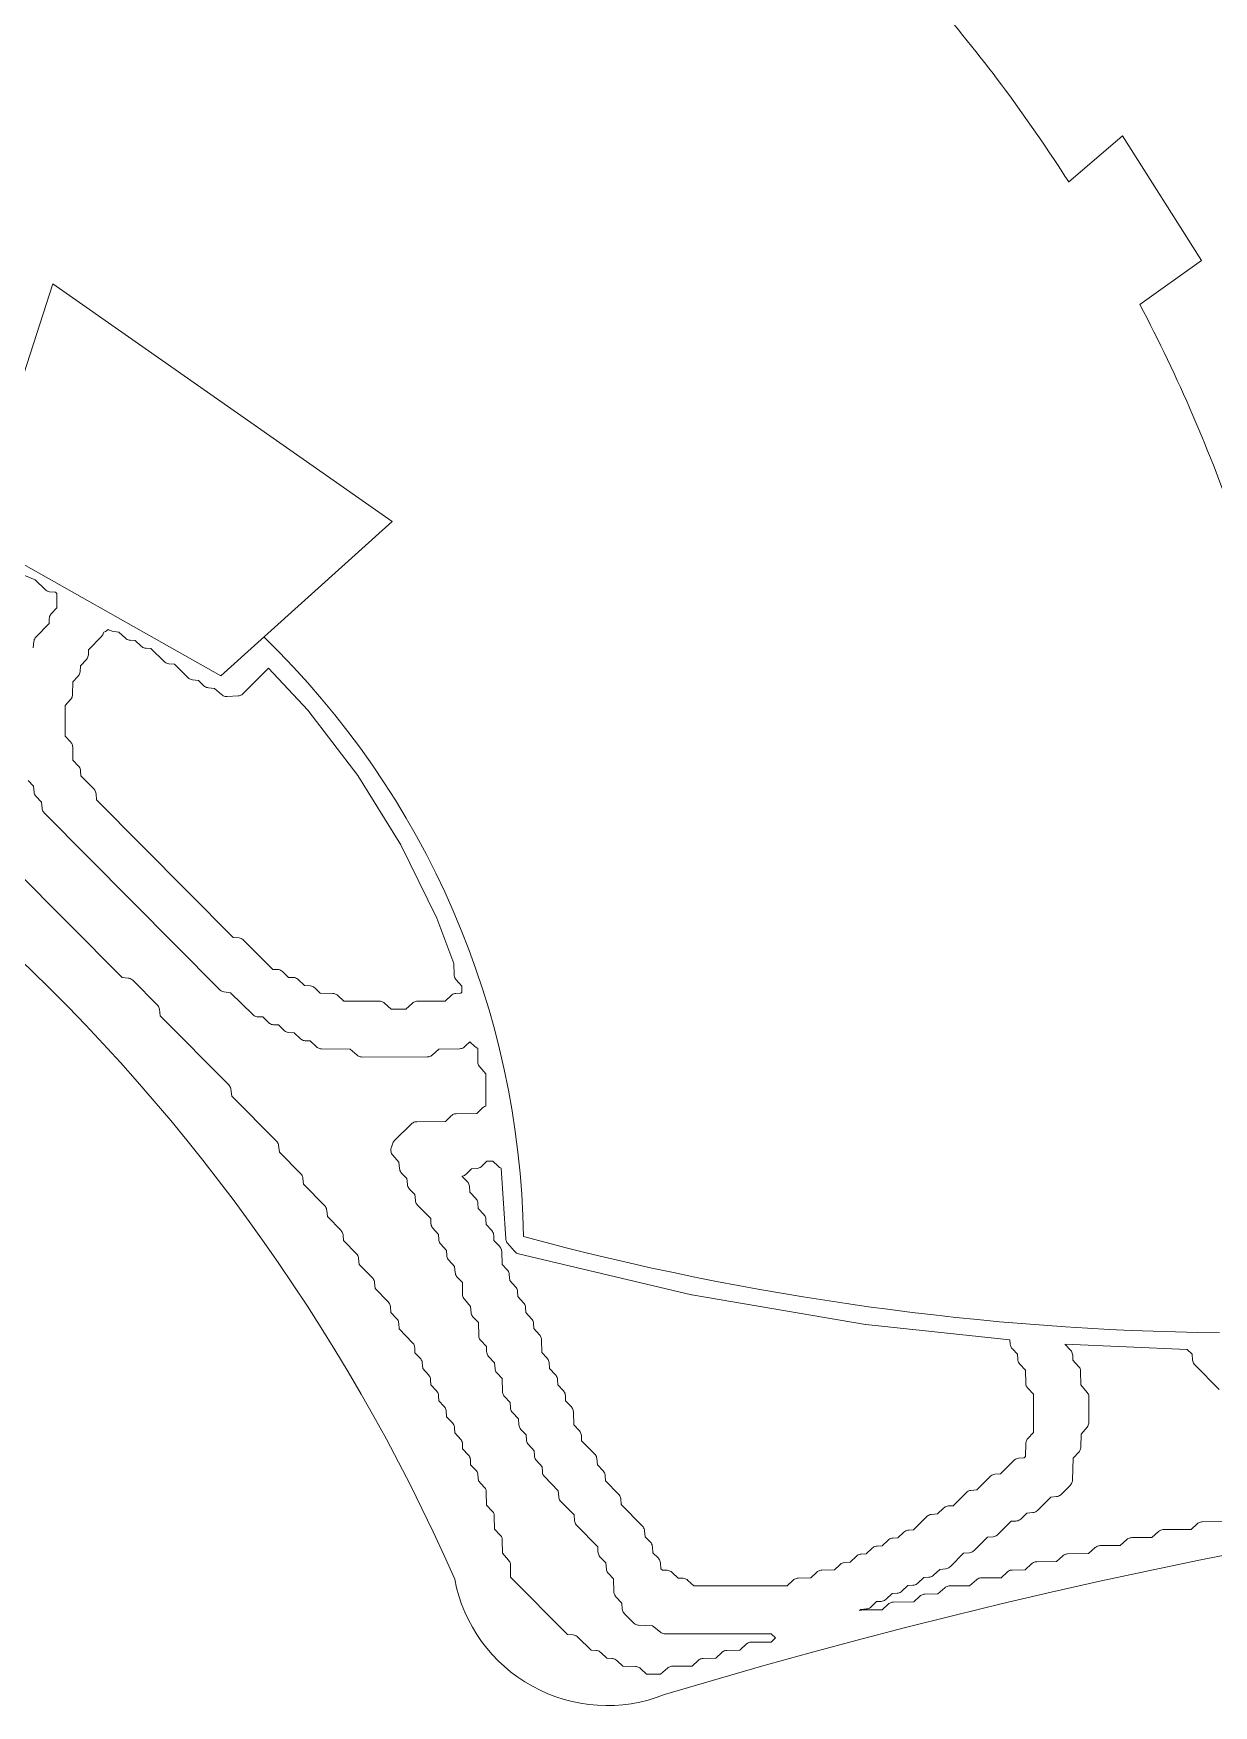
# Model space of a CAD drawing. Header units: inches. Extents: x 36 to 80.3, y 17.3 to 55.9.
# Drawn here: x 49.5 to 53.45, y 31.82 to 37.42 of the extents above; entities that cross this region are included whole.
import ezdxf

# ---------------------------------------------------------------- set-up
doc = ezdxf.new("R2010")
doc.units = ezdxf.units.IN
doc.layers.add('01_ORIGINAL_CAD', color=7, linetype='CONTINUOUS', lineweight=20)
doc.layers.add('02_APPROVED_PDF_OUTLINES', color=7, linetype='CONTINUOUS', lineweight=15)

msp = doc.modelspace()

# ---------------------------------------------------------------- linework, layer by layer
at = {"layer": '01_ORIGINAL_CAD'}
for points in [[(59.9983, 35.3223), (60.235, 35.0586), (61.8312, 36.8162), (61.9333, 37.4176, -0.214593), (63.5216, 35.6018, 0.212382), (64.1876, 33.5175, -0.642649), (62.1657, 32.1496, 0.132984), (51.6147, 31.858, -0.471407), (50.9129, 32.2446)], [(50.2735, 35.4003, -0.198705), (51.1432, 33.3921, 0.063223), (53.4732, 33.0698)]]:
    msp.add_lwpolyline(points, format="xyb", dxfattribs=at)
for points in [[(52.9682, 36.924), (53.149, 37.0789), (53.4135, 36.6613), (53.2073, 36.5136)], [(49.5667, 36.5827), (50.7029, 35.7869), (50.1291, 35.2702), (49.2949, 35.7417), (49.5667, 36.5827)]]:
    msp.add_lwpolyline(points, dxfattribs=at)
for centre, radius, start, end in [((48.3626, 33.9743), 5.4698, 32.6388, 40.4465), ((48.3626, 33.9743), 5.4698, 19.0436, 27.6609), ((44.9959, 29.643), 6.4637, 23.73402, 72.54294)]:
    msp.add_arc(centre, radius, start, end, dxfattribs=at)
at = {"layer": '02_APPROVED_PDF_OUTLINES'}
for points in [[(49.4698, 35.607), (49.5077, 35.5921), (49.541, 35.559), (49.5436, 35.5567), (49.5465, 35.5548), (49.5497, 35.5533), (49.553, 35.5523), (49.5564, 35.5518), (49.576, 35.55), (49.5802, 35.5458), (49.5803, 35.4977), (49.5616, 35.4776), (49.5594, 35.4749), (49.5576, 35.4718), (49.5562, 35.4686), (49.5553, 35.4651), (49.5549, 35.4616), (49.5542, 35.4449), (49.5105, 35.4001), (49.5082, 35.3975), (49.5064, 35.3946), (49.5049, 35.3915), (49.504, 35.3881), (49.5034, 35.3847), (49.5017, 35.3639)], [(49.4847, 34.9192), (49.5026, 34.9008), (49.5044, 34.8808), (49.5049, 34.8774), (49.5059, 34.8741), (49.5073, 34.871), (49.5092, 34.8681), (49.5114, 34.8655), (49.5293, 34.8472), (49.531, 34.8271), (49.5316, 34.8237), (49.5326, 34.8204), (49.534, 34.8172), (49.5359, 34.8143), (49.5382, 34.8117), (50.1251, 34.2194), (50.1275, 34.2172), (50.1302, 34.2154), (50.1331, 34.214), (50.1362, 34.2129), (50.1393, 34.2122), (50.1621, 34.209), (50.2365, 34.1355), (50.2388, 34.1335), (50.2414, 34.1317), (50.2441, 34.1304), (50.247, 34.1293), (50.25, 34.1286), (50.253, 34.1283), (50.2697, 34.1276), (50.29, 34.1083), (50.2928, 34.1061), (50.2959, 34.1042), (50.2991, 34.1028), (50.3026, 34.1019), (50.3061, 34.1015), (50.3226, 34.1008), (50.3402, 34.0833), (50.3428, 34.0811), (50.3457, 34.0792), (50.3488, 34.0777), (50.3521, 34.0767), (50.3556, 34.0762), (50.3756, 34.0744), (50.3963, 34.0547), (50.3991, 34.0525), (50.4021, 34.0506), (50.4054, 34.0492), (50.4089, 34.0483), (50.4124, 34.0479), (50.4292, 34.0472), (50.4495, 34.0279), (50.4518, 34.0259), (50.4545, 34.0242), (50.4573, 34.0229), (50.4602, 34.0219), (50.4633, 34.0213), (50.4664, 34.0211), (50.5627, 34.0201), (50.5857, 33.9998), (50.588, 33.9979), (50.5906, 33.9963), (50.5934, 33.9951), (50.5963, 33.9942), (50.5993, 33.9936), (50.6023, 33.9935), (50.8205, 33.9936), (50.8235, 33.9938), (50.8265, 33.9944), (50.8294, 33.9953), (50.8322, 33.9965), (50.8348, 33.9981), (50.8371, 34), (50.86, 34.0203), (50.9298, 34.0214), (50.9329, 34.0217), (50.936, 34.0223), (50.9389, 34.0233), (50.9417, 34.0246), (50.9443, 34.0263), (50.9467, 34.0283), (50.9635, 34.0443), (50.9803, 34.0283), (50.983, 34.0261), (50.986, 34.0243), (50.9891, 34.0229), (50.99, 34.0227), (50.9903, 33.9767), (50.9906, 33.9732), (50.9913, 33.9697), (50.9926, 33.9664), (50.9943, 33.9633), (50.9965, 33.9604), (51.0166, 33.9374), (51.0168, 33.8288), (51.0155, 33.8285), (51.0124, 33.8275), (51.0095, 33.826), (51.0068, 33.8242), (51.0043, 33.8221), (50.9871, 33.8049), (50.9181, 33.8038), (50.915, 33.8036), (50.9119, 33.803), (50.909, 33.802), (50.9062, 33.8006), (50.9036, 33.7989), (50.9012, 33.7969), (50.8813, 33.778), (50.7855, 33.7769), (50.7823, 33.7767), (50.7792, 33.776), (50.7762, 33.775), (50.7733, 33.7736), (50.7706, 33.7718), (50.7682, 33.7697), (50.7103, 33.7127), (50.7083, 33.7104), (50.7065, 33.7078), (50.705, 33.705), (50.7039, 33.7021), (50.6999, 33.6886), (50.6992, 33.6855), (50.6989, 33.6824), (50.699, 33.6792), (50.6994, 33.6761), (50.7003, 33.6731), (50.7015, 33.6702), (50.7031, 33.6675), (50.705, 33.665), (50.726, 33.641), (50.7278, 33.6202), (50.7284, 33.6168), (50.7293, 33.6135), (50.7308, 33.6104), (50.7326, 33.6075), (50.7348, 33.6049), (50.7527, 33.5866), (50.7545, 33.5665), (50.755, 33.5632), (50.756, 33.5599), (50.7574, 33.5568), (50.7593, 33.5539), (50.7615, 33.5513), (50.7794, 33.5329), (50.7811, 33.5129), (50.7817, 33.5095), (50.7827, 33.5062), (50.7841, 33.5031), (50.786, 33.5002), (50.7882, 33.4975), (50.8322, 33.4528), (50.8329, 33.4361), (50.8333, 33.4325), (50.8342, 33.4291), (50.8356, 33.4259), (50.8374, 33.4228), (50.8396, 33.4201), (50.8588, 33.3996), (50.8596, 33.3824), (50.86, 33.3789), (50.8609, 33.3755), (50.8622, 33.3722), (50.864, 33.3692), (50.8663, 33.3664), (50.8854, 33.3459), (50.8862, 33.3287), (50.8866, 33.3252), (50.8875, 33.3218), (50.8889, 33.3186), (50.8907, 33.3155), (50.8929, 33.3128), (50.9125, 33.2918), (50.9143, 33.2714), (50.9148, 33.268), (50.9158, 33.2648), (50.9172, 33.2616), (50.9191, 33.2588), (50.9213, 33.2562), (50.9384, 33.2386), (50.9387, 33.1983), (50.939, 33.1947), (50.9397, 33.1913), (50.941, 33.188), (50.9427, 33.1848), (50.9449, 33.182), (50.9658, 33.1581), (50.9676, 33.1373), (50.9682, 33.1339), (50.9692, 33.1306), (50.9706, 33.1275), (50.9724, 33.1246), (50.9746, 33.122), (50.9919, 33.1043), (50.9929, 33.0609), (50.9931, 33.0579), (50.9937, 33.055), (50.9947, 33.0521), (50.996, 33.0494), (50.9977, 33.0468), (50.9996, 33.0445), (51.0188, 33.0239), (51.0195, 33.0068), (51.0199, 33.0032), (51.0208, 32.9998), (51.0222, 32.9966), (51.024, 32.9935), (51.0262, 32.9908), (51.0458, 32.9698), (51.0476, 32.9494), (51.0482, 32.9461), (51.0492, 32.9428), (51.0506, 32.9397), (51.0524, 32.9368), (51.0546, 32.9342), (51.0719, 32.9165), (51.0729, 32.8731), (51.0731, 32.8701), (51.0737, 32.8671), (51.0747, 32.8643), (51.076, 32.8615), (51.0777, 32.859), (51.0796, 32.8566), (51.0988, 32.8361), (51.0995, 32.8189), (51.0999, 32.8154), (51.1008, 32.812), (51.1022, 32.8088), (51.104, 32.8057), (51.1062, 32.803), (51.1258, 32.782), (51.1276, 32.7616), (51.1282, 32.7582), (51.1291, 32.755), (51.1306, 32.7518), (51.1324, 32.749), (51.1346, 32.7464), (51.1521, 32.7285), (51.1528, 32.7116), (51.1532, 32.7081), (51.1541, 32.7047), (51.1555, 32.7014), (51.1573, 32.6984), (51.1595, 32.6957), (51.1787, 32.6751), (51.1795, 32.658), (51.1799, 32.6544), (51.1808, 32.651), (51.1821, 32.6478), (51.184, 32.6447), (51.1862, 32.642), (51.2054, 32.6215), (51.2061, 32.6043), (51.2064, 32.6013), (51.2071, 32.5984), (51.2081, 32.5955), (51.2095, 32.5929), (51.2111, 32.5904), (51.2131, 32.5881), (51.259, 32.5403), (51.2608, 32.5202), (51.2613, 32.5168), (51.2623, 32.5135), (51.2638, 32.5103), (51.2656, 32.5074), (51.2679, 32.5048), (51.3123, 32.4597), (51.314, 32.4397), (51.3146, 32.4363), (51.3156, 32.433), (51.317, 32.4298), (51.3189, 32.4269), (51.3212, 32.4243), (51.3917, 32.3528), (51.3924, 32.336), (51.3928, 32.3325), (51.3937, 32.3291), (51.3951, 32.3259), (51.3969, 32.3228), (51.3991, 32.3201), (51.4187, 32.2991), (51.4205, 32.2787), (51.4211, 32.2753), (51.4221, 32.2721), (51.4235, 32.2689), (51.4253, 32.2661), (51.4275, 32.2634), (51.4448, 32.2458), (51.4458, 32.2024), (51.446, 32.1994), (51.4466, 32.1964), (51.4476, 32.1935), (51.4489, 32.1908), (51.4506, 32.1883), (51.4525, 32.1859), (51.4721, 32.1649), (51.4739, 32.1446), (51.4744, 32.1411), (51.4754, 32.1378), (51.4769, 32.1347), (51.4788, 32.1318), (51.481, 32.1291), (51.5117, 32.0982), (51.5141, 32.0961), (51.5166, 32.0944), (51.5194, 32.0929), (51.5223, 32.0918), (51.5253, 32.0911), (51.5284, 32.0908), (51.5753, 32.0887), (51.6018, 32.0671), (51.6045, 32.0651), (51.6076, 32.0635), (51.6108, 32.0624), (51.6142, 32.0617), (51.6176, 32.0614), (51.9726, 32.0617), (51.9865, 32.048), (51.9727, 32.0343), (51.9067, 32.034), (51.9037, 32.0338), (51.9007, 32.0333), (51.8978, 32.0324), (51.8951, 32.0311), (51.8925, 32.0295), (51.8901, 32.0277), (51.8672, 32.0072), (51.8238, 32.0062), (51.8207, 32.006), (51.8177, 32.0053), (51.8148, 32.0043), (51.8121, 32.003), (51.8095, 32.0013), (51.8071, 31.9993), (51.7871, 31.9803), (51.7442, 31.9793), (51.7412, 31.9791), (51.7381, 31.9784), (51.7352, 31.9774), (51.7325, 31.9761), (51.7299, 31.9744), (51.7275, 31.9724), (51.7078, 31.9536), (51.6414, 31.9533), (51.6384, 31.9531), (51.6354, 31.9525), (51.6325, 31.9516), (51.6298, 31.9504), (51.6272, 31.9488), (51.6249, 31.947), (51.6021, 31.9267), (51.5545, 31.9267), (51.5347, 31.9455), (51.5323, 31.9474), (51.5298, 31.9491), (51.527, 31.9505), (51.5241, 31.9514), (51.5211, 31.9521), (51.518, 31.9523), (51.4751, 31.9532), (51.455, 31.9723), (51.4522, 31.9745), (51.4492, 31.9764), (51.4459, 31.9778), (51.4424, 31.9787), (51.4389, 31.9791), (51.4222, 31.9798), (51.4019, 31.9991), (51.3991, 32.0013), (51.3961, 32.0032), (51.3928, 32.0046), (51.3893, 32.0055), (51.3858, 32.0059), (51.3694, 32.0066), (51.3252, 32.0508), (51.3226, 32.0531), (51.3197, 32.055), (51.3165, 32.0565), (51.3132, 32.0575), (51.3097, 32.058), (51.2902, 32.0598), (51.0998, 32.2518), (51.0995, 32.292), (51.0992, 32.2956), (51.0984, 32.299), (51.0972, 32.3024), (51.0954, 32.3055), (51.0933, 32.3083), (51.0729, 32.3316), (51.0719, 32.3757), (51.0717, 32.3787), (51.0711, 32.3817), (51.0701, 32.3846), (51.0688, 32.3873), (51.0671, 32.3899), (51.0652, 32.3922), (51.0462, 32.4125), (51.0452, 32.4562), (51.045, 32.4592), (51.0444, 32.4622), (51.0434, 32.4651), (51.0421, 32.4678), (51.0404, 32.4704), (51.0385, 32.4727), (51.0195, 32.493), (51.0185, 32.5367), (51.0183, 32.5397), (51.0177, 32.5427), (51.0167, 32.5456), (51.0154, 32.5483), (51.0137, 32.5509), (51.0118, 32.5532), (50.9922, 32.5742), (50.9904, 32.5946), (50.9899, 32.5979), (50.9889, 32.6012), (50.9875, 32.6043), (50.9856, 32.6072), (50.9834, 32.6098), (50.966, 32.6277), (50.9652, 32.6446), (50.9648, 32.6481), (50.9639, 32.6515), (50.9625, 32.6547), (50.9607, 32.6578), (50.9585, 32.6605), (50.9393, 32.6811), (50.9386, 32.6982), (50.9382, 32.7017), (50.9373, 32.7051), (50.9359, 32.7084), (50.9341, 32.7114), (50.9319, 32.7142), (50.9127, 32.7347), (50.9119, 32.7519), (50.9115, 32.7554), (50.9106, 32.7588), (50.9093, 32.7621), (50.9074, 32.7651), (50.9052, 32.7678), (50.8856, 32.7888), (50.8838, 32.8092), (50.8833, 32.8126), (50.8823, 32.8159), (50.8809, 32.819), (50.879, 32.8219), (50.8768, 32.8245), (50.8594, 32.8424), (50.8586, 32.8592), (50.8582, 32.8627), (50.8573, 32.8661), (50.856, 32.8694), (50.8541, 32.8724), (50.8519, 32.8752), (50.8327, 32.8957), (50.832, 32.9129), (50.8316, 32.9164), (50.8307, 32.9198), (50.8293, 32.923), (50.8275, 32.9261), (50.8253, 32.9288), (50.8057, 32.9498), (50.8039, 32.9702), (50.8034, 32.9736), (50.8024, 32.9768), (50.8009, 32.9799), (50.7991, 32.9828), (50.7969, 32.9854), (50.7794, 33.0033), (50.7787, 33.0202), (50.7784, 33.0232), (50.7777, 33.0261), (50.7767, 33.0289), (50.7753, 33.0316), (50.7737, 33.0341), (50.7717, 33.0364), (50.7262, 33.0837), (50.7254, 33.1007), (50.725, 33.1042), (50.7241, 33.1076), (50.7228, 33.1108), (50.721, 33.1139), (50.7187, 33.1166), (50.6992, 33.1376), (50.6974, 33.158), (50.6968, 33.1614), (50.6958, 33.1647), (50.6944, 33.1678), (50.6925, 33.1707), (50.6903, 33.1733), (50.6459, 33.2185), (50.6441, 33.2385), (50.6436, 33.2419), (50.6426, 33.2452), (50.6411, 33.2483), (50.6393, 33.2512), (50.637, 33.2538), (50.5926, 33.2989), (50.5909, 33.3189), (50.5903, 33.3223), (50.5893, 33.3256), (50.5879, 33.3288), (50.586, 33.3317), (50.5838, 33.3343), (50.5398, 33.379), (50.5391, 33.3958), (50.5388, 33.3988), (50.5381, 33.4017), (50.5371, 33.4045), (50.5357, 33.4072), (50.5341, 33.4097), (50.5321, 33.412), (50.4862, 33.4597), (50.4844, 33.4799), (50.4839, 33.4833), (50.4829, 33.4866), (50.4814, 33.4897), (50.4795, 33.4926), (50.4773, 33.4953), (50.4063, 33.5672), (50.4046, 33.5872), (50.404, 33.5906), (50.403, 33.5939), (50.4016, 33.597), (50.3997, 33.5999), (50.3974, 33.6026), (50.326, 33.675), (50.3227, 33.6981), (50.3221, 33.7012), (50.321, 33.7042), (50.3196, 33.7071), (50.3178, 33.7098), (50.3157, 33.7122), (50.1663, 33.8628), (50.1631, 33.8858), (50.1625, 33.889), (50.1614, 33.892), (50.16, 33.8949), (50.1582, 33.8975), (50.1561, 33.8999), (49.9269, 34.131), (49.9237, 34.154), (49.923, 34.1572), (49.922, 34.1602), (49.9206, 34.1631), (49.9188, 34.1658), (49.9166, 34.1682), (49.8346, 34.2505), (49.8319, 34.2528), (49.829, 34.2547), (49.8259, 34.2562), (49.8225, 34.2573), (49.8191, 34.2578), (49.7995, 34.2595), (49.438, 34.6241)], [(53.4857, 32.4379), (53.4158, 32.4369), (53.4127, 32.4366), (53.4097, 32.436), (53.4067, 32.435), (53.4039, 32.4337), (53.4013, 32.432), (53.399, 32.43), (53.3792, 32.4111), (53.2863, 32.4108), (53.2833, 32.4106), (53.2803, 32.4101), (53.2774, 32.4092), (53.2747, 32.4079), (53.2721, 32.4063), (53.2697, 32.4045), (53.247, 32.3842), (53.1801, 32.3839), (53.1771, 32.3837), (53.1742, 32.3831), (53.1713, 32.3822), (53.1685, 32.381), (53.166, 32.3794), (53.1636, 32.3775), (53.1409, 32.3573), (53.074, 32.357), (53.071, 32.3568), (53.068, 32.3562), (53.0652, 32.3553), (53.0624, 32.3541), (53.0599, 32.3525), (53.0575, 32.3506), (53.0346, 32.3302), (52.9648, 32.3292), (52.9617, 32.3289), (52.9586, 32.3283), (52.9557, 32.3273), (52.9529, 32.326), (52.9503, 32.3243), (52.9479, 32.3223), (52.9281, 32.3034), (52.8618, 32.3031), (52.8587, 32.3029), (52.8558, 32.3024), (52.8529, 32.3015), (52.8502, 32.3002), (52.8476, 32.2987), (52.8452, 32.2968), (52.8223, 32.2763), (52.7789, 32.2754), (52.7758, 32.2751), (52.7728, 32.2745), (52.7699, 32.2735), (52.7671, 32.2721), (52.7646, 32.2704), (52.7622, 32.2685), (52.7424, 32.2496), (52.676, 32.2493), (52.673, 32.2491), (52.6701, 32.2486), (52.6672, 32.2476), (52.6645, 32.2464), (52.6619, 32.2448), (52.6595, 32.243), (52.6368, 32.2227), (52.5699, 32.2224), (52.5669, 32.2222), (52.564, 32.2216), (52.5611, 32.2207), (52.5583, 32.2195), (52.5558, 32.2179), (52.5534, 32.216), (52.5305, 32.1956), (52.487, 32.1946), (52.484, 32.1944), (52.481, 32.1937), (52.4781, 32.1927), (52.4753, 32.1914), (52.4727, 32.1897), (52.4704, 32.1877), (52.4505, 32.1688), (52.3811, 32.1677), (52.378, 32.1675), (52.375, 32.1668), (52.372, 32.1658), (52.3692, 32.1645), (52.3666, 32.1628), (52.3642, 32.1608), (52.3445, 32.142), (52.2781, 32.1416), (52.2746, 32.1414), (52.2711, 32.1406), (52.2681, 32.1395), (52.272, 32.1434), (52.2917, 32.1451), (52.2951, 32.1457), (52.2984, 32.1467), (52.3015, 32.1482), (52.3044, 32.1501), (52.3071, 32.1523), (52.3246, 32.1698), (52.341, 32.1705), (52.3445, 32.1709), (52.348, 32.1719), (52.3513, 32.1733), (52.3543, 32.1751), (52.3571, 32.1774), (52.3773, 32.1967), (52.394, 32.1974), (52.3976, 32.1978), (52.401, 32.1987), (52.4043, 32.2002), (52.4074, 32.202), (52.4101, 32.2043), (52.4303, 32.2235), (52.447, 32.2243), (52.4506, 32.2247), (52.454, 32.2256), (52.4573, 32.227), (52.4604, 32.2289), (52.4632, 32.2312), (52.4834, 32.2504), (52.5001, 32.2512), (52.5036, 32.2516), (52.5071, 32.2525), (52.5104, 32.2539), (52.5134, 32.2558), (52.5162, 32.258), (52.5369, 32.2777), (52.5568, 32.2795), (52.5603, 32.2801), (52.5636, 32.2811), (52.5668, 32.2826), (52.5697, 32.2845), (52.5723, 32.2868), (52.6168, 32.3315), (52.6364, 32.3333), (52.6398, 32.3338), (52.6431, 32.3349), (52.6463, 32.3363), (52.6492, 32.3383), (52.6519, 32.3405), (52.6963, 32.3852), (52.7159, 32.387), (52.7193, 32.3876), (52.7227, 32.3886), (52.7258, 32.3901), (52.7288, 32.392), (52.7314, 32.3943), (52.7754, 32.4385), (52.7917, 32.4393), (52.7953, 32.4397), (52.7987, 32.4406), (52.802, 32.442), (52.8051, 32.4439), (52.8078, 32.4461), (52.8285, 32.4658), (52.8485, 32.4676), (52.8519, 32.4682), (52.8552, 32.4692), (52.8584, 32.4707), (52.8613, 32.4726), (52.8639, 32.4749), (52.9084, 32.5196), (52.928, 32.5214), (52.9315, 32.5219), (52.9348, 32.523), (52.938, 32.5245), (52.9409, 32.5264), (52.9435, 32.5287), (52.9742, 32.5597), (52.9762, 32.5621), (52.978, 32.5647), (52.9794, 32.5675), (52.9804, 32.5704), (52.9811, 32.5735), (52.9814, 32.5766), (52.9834, 32.6498), (53.0024, 32.6703), (53.0043, 32.6726), (53.0059, 32.6752), (53.0073, 32.6779), (53.0082, 32.6808), (53.0088, 32.6838), (53.0091, 32.6868), (53.0099, 32.7309), (53.0302, 32.7542), (53.0323, 32.757), (53.034, 32.7602), (53.0353, 32.7635), (53.036, 32.767), (53.0363, 32.7706), (53.0364, 32.854), (53.0362, 32.8574), (53.0355, 32.8607), (53.0344, 32.8639), (53.0328, 32.8669), (53.0309, 32.8697), (53.0096, 32.8961), (53.0086, 32.9408), (53.0083, 32.9438), (53.0077, 32.9468), (53.0067, 32.9497), (53.0054, 32.9524), (53.0038, 32.9549), (53.0019, 32.9573), (52.9827, 32.9778), (52.9819, 32.995), (52.9815, 32.9985), (52.9806, 33.0019), (52.9793, 33.0052), (52.9774, 33.0082), (52.9752, 33.0109), (52.9563, 33.0312), (52.9563, 33.0318), (53.3655, 33.0143), (53.3817, 32.998), (53.3835, 32.978), (53.384, 32.9746), (53.385, 32.9713), (53.3865, 32.9682), (53.3883, 32.9653), (53.3906, 32.9627), (53.4722, 32.8799)]]:
    msp.add_lwpolyline(points, dxfattribs=at)
for points in [[(49.7373, 35.4167), (49.7374, 35.4167), (49.7407, 35.4176), (49.7438, 35.419), (49.7467, 35.4208), (49.7494, 35.4229), (49.7525, 35.4258), (49.7536, 35.4248), (49.7563, 35.4229), (49.7592, 35.4215), (49.7623, 35.4204), (49.7654, 35.4198), (49.7885, 35.4165), (49.8098, 35.3963), (49.8125, 35.394), (49.8156, 35.3922), (49.8189, 35.3908), (49.8223, 35.3899), (49.8259, 35.3895), (49.8426, 35.3887), (49.8629, 35.3695), (49.8657, 35.3672), (49.8687, 35.3654), (49.872, 35.364), (49.8755, 35.3631), (49.879, 35.3626), (49.8954, 35.3619), (49.9396, 35.3177), (49.9422, 35.3154), (49.9451, 35.3135), (49.9483, 35.3121), (49.9516, 35.3111), (49.955, 35.3105), (49.9747, 35.3088), (50.0193, 35.2641), (50.0219, 35.2618), (50.0249, 35.2599), (50.028, 35.2585), (50.0313, 35.2574), (50.0348, 35.2569), (50.0545, 35.2551), (50.0725, 35.2372), (50.0751, 35.235), (50.0781, 35.2331), (50.0812, 35.2316), (50.0845, 35.2306), (50.0879, 35.2301), (50.1084, 35.2283), (50.1321, 35.2072), (50.1347, 35.2052), (50.1375, 35.2036), (50.1405, 35.2023), (50.1437, 35.2014), (50.1469, 35.201), (50.1502, 35.201), (50.1881, 35.2033), (50.1911, 35.2036), (50.1941, 35.2044), (50.1969, 35.2055), (50.1996, 35.2069), (50.2021, 35.2086), (50.2043, 35.2106), (50.2889, 35.296), (50.4209, 35.1548), (50.5879, 34.9364), (50.7321, 34.7037), (50.8527, 34.4587), (50.9099, 34.3069), (50.9109, 34.2686), (50.9113, 34.2651), (50.9121, 34.2616), (50.9134, 34.2584), (50.9152, 34.2553), (50.9174, 34.2525), (50.9364, 34.2313), (50.9365, 34.2109), (50.9328, 34.2072), (50.9165, 34.2064), (50.913, 34.206), (50.9095, 34.2051), (50.9062, 34.2037), (50.9032, 34.2018), (50.9004, 34.1995), (50.8807, 34.1807), (50.7877, 34.1804), (50.7847, 34.1802), (50.7818, 34.1796), (50.7789, 34.1787), (50.7761, 34.1775), (50.7736, 34.1759), (50.7712, 34.174), (50.7485, 34.1538), (50.7004, 34.1538), (50.6776, 34.174), (50.6752, 34.1758), (50.6726, 34.1774), (50.6699, 34.1786), (50.667, 34.1795), (50.6641, 34.1801), (50.661, 34.1803), (50.5416, 34.1805), (50.5217, 34.1993), (50.5194, 34.2013), (50.5168, 34.2029), (50.514, 34.2043), (50.5111, 34.2053), (50.5081, 34.2059), (50.5051, 34.2061), (50.4624, 34.207), (50.445, 34.2243), (50.4424, 34.2265), (50.4395, 34.2284), (50.4364, 34.2299), (50.4331, 34.2309), (50.4296, 34.2314), (50.4097, 34.2332), (50.3889, 34.2529), (50.3861, 34.2551), (50.3831, 34.257), (50.3798, 34.2584), (50.3763, 34.2593), (50.3728, 34.2597), (50.3561, 34.2604), (50.3358, 34.2797), (50.333, 34.2819), (50.3299, 34.2838), (50.3266, 34.2852), (50.3232, 34.2861), (50.3196, 34.2865), (50.3033, 34.2872), (50.206, 34.385), (50.2033, 34.3873), (50.2004, 34.3892), (50.1972, 34.3907), (50.1939, 34.3917), (50.1904, 34.3923), (50.1709, 34.394), (49.7137, 34.8551), (49.712, 34.875), (49.7114, 34.8784), (49.7104, 34.8817), (49.709, 34.8848), (49.7071, 34.8877), (49.7049, 34.8903), (49.6609, 34.935), (49.6602, 34.9518), (49.6597, 34.9553), (49.6589, 34.9588), (49.6575, 34.962), (49.6557, 34.965), (49.6535, 34.9678), (49.6345, 34.9881), (49.6335, 35.0318), (49.6332, 35.0348), (49.6326, 35.0378), (49.6316, 35.0407), (49.6303, 35.0434), (49.6287, 35.0459), (49.6268, 35.0483), (49.608, 35.0684), (49.6078, 35.1706), (49.6265, 35.1907), (49.6284, 35.193), (49.63, 35.1956), (49.6313, 35.1983), (49.6323, 35.2012), (49.6329, 35.2042), (49.6331, 35.2072), (49.634, 35.2506), (49.6511, 35.2682), (49.6533, 35.2709), (49.6552, 35.2738), (49.6566, 35.2769), (49.6576, 35.2802), (49.6581, 35.2836), (49.6598, 35.3039), (49.6793, 35.3249), (49.6815, 35.3277), (49.6833, 35.3307), (49.6847, 35.334), (49.6856, 35.3374), (49.686, 35.3409), (49.6866, 35.3577), (49.7304, 35.4024), (49.7325, 35.4049), (49.7343, 35.4076), (49.7357, 35.4106), (49.7368, 35.4137)], [(50.938, 33.594), (50.9393, 33.5942), (50.9424, 33.5953), (50.9453, 33.5967), (50.9481, 33.5985), (50.9505, 33.6007), (50.9685, 33.6186), (50.9882, 33.6204), (50.9916, 33.6209), (50.9949, 33.6219), (50.998, 33.6234), (51.001, 33.6253), (51.0036, 33.6276), (51.0206, 33.6446), (51.0406, 33.6446), (51.0577, 33.6276), (51.0601, 33.6255), (51.0627, 33.6238), (51.0655, 33.6224), (51.0679, 33.6215), (51.0837, 33.3847), (51.0841, 33.3816), (51.0849, 33.3785), (51.0861, 33.3756), (51.0877, 33.3728), (51.0895, 33.3703), (51.1127, 33.3428), (51.1149, 33.3406), (51.1174, 33.3386), (51.1201, 33.3369), (51.123, 33.3356), (51.1261, 33.3347), (51.7055, 33.1976), (51.7071, 33.1973), (52.2879, 33.0981), (52.2895, 33.0979), (52.7715, 33.0466), (52.7729, 33.0313), (52.7734, 33.0279), (52.7744, 33.0246), (52.7758, 33.0215), (52.7776, 33.0186), (52.7799, 33.016), (52.7973, 32.9981), (52.7981, 32.9812), (52.7985, 32.9777), (52.7994, 32.9743), (52.8007, 32.9711), (52.8025, 32.968), (52.8048, 32.9653), (52.8237, 32.945), (52.8247, 32.9013), (52.825, 32.8983), (52.8256, 32.8953), (52.8266, 32.8924), (52.8279, 32.8897), (52.8295, 32.8871), (52.8315, 32.8848), (52.8502, 32.8647), (52.8505, 32.7357), (52.8318, 32.7155), (52.8299, 32.7132), (52.8283, 32.7106), (52.8269, 32.7079), (52.826, 32.705), (52.8254, 32.702), (52.8251, 32.699), (52.8243, 32.6558), (52.82, 32.6514), (52.8004, 32.6496), (52.797, 32.6491), (52.7936, 32.648), (52.7905, 32.6466), (52.7876, 32.6447), (52.7849, 32.6424), (52.7405, 32.5977), (52.7209, 32.5959), (52.7175, 32.5953), (52.7141, 32.5943), (52.711, 32.5928), (52.708, 32.5909), (52.7054, 32.5886), (52.661, 32.5439), (52.6414, 32.5421), (52.6379, 32.5416), (52.6346, 32.5406), (52.6314, 32.5391), (52.6285, 32.5372), (52.6259, 32.5349), (52.5819, 32.4906), (52.5656, 32.4899), (52.562, 32.4895), (52.5585, 32.4886), (52.5553, 32.4872), (52.5522, 32.4853), (52.5494, 32.483), (52.5288, 32.4633), (52.5088, 32.4615), (52.5054, 32.461), (52.502, 32.4599), (52.4989, 32.4585), (52.4959, 32.4566), (52.4933, 32.4543), (52.4493, 32.41), (52.433, 32.4093), (52.4294, 32.4089), (52.426, 32.4079), (52.4227, 32.4065), (52.4196, 32.4047), (52.4169, 32.4024), (52.3967, 32.3831), (52.38, 32.3824), (52.3764, 32.382), (52.3729, 32.3811), (52.3697, 32.3797), (52.3666, 32.3778), (52.3638, 32.3755), (52.3436, 32.3563), (52.3269, 32.3555), (52.3234, 32.3551), (52.3199, 32.3542), (52.3166, 32.3528), (52.3136, 32.3509), (52.3108, 32.3486), (52.2906, 32.3294), (52.2739, 32.3286), (52.2703, 32.3282), (52.2669, 32.3273), (52.2636, 32.3259), (52.2605, 32.324), (52.2578, 32.3218), (52.2371, 32.3021), (52.2171, 32.3003), (52.2137, 32.2997), (52.2104, 32.2987), (52.2072, 32.2972), (52.2043, 32.2953), (52.2017, 32.2931), (52.1844, 32.2758), (52.1418, 32.2749), (52.1388, 32.2746), (52.1357, 32.274), (52.1328, 32.273), (52.1301, 32.2716), (52.1275, 32.27), (52.1251, 32.268), (52.1052, 32.249), (52.0622, 32.248), (52.0592, 32.2477), (52.0562, 32.2471), (52.0533, 32.2461), (52.0505, 32.2447), (52.0479, 32.2431), (52.0456, 32.2411), (52.0258, 32.2223), (51.7132, 32.222), (51.6934, 32.2408), (51.6906, 32.2431), (51.6876, 32.245), (51.6843, 32.2463), (51.6808, 32.2473), (51.6773, 32.2477), (51.6606, 32.2484), (51.6403, 32.2676), (51.6375, 32.2699), (51.6344, 32.2718), (51.6312, 32.2731), (51.6277, 32.2741), (51.6241, 32.2745), (51.6079, 32.2752), (51.6033, 32.2798), (51.6015, 32.2998), (51.601, 32.3032), (51.6, 32.3064), (51.5986, 32.3095), (51.5967, 32.3124), (51.5945, 32.315), (51.5766, 32.3334), (51.5749, 32.3534), (51.5743, 32.3568), (51.5733, 32.3601), (51.5719, 32.3632), (51.5701, 32.3661), (51.5678, 32.3687), (51.55, 32.387), (51.5482, 32.4071), (51.5477, 32.4105), (51.5467, 32.4138), (51.5452, 32.4169), (51.5434, 32.4198), (51.5411, 32.4225), (51.4701, 32.4944), (51.4684, 32.5144), (51.4678, 32.5178), (51.4668, 32.5211), (51.4654, 32.5242), (51.4635, 32.5271), (51.4613, 32.5297), (51.4173, 32.5744), (51.4166, 32.5912), (51.4162, 32.5947), (51.4153, 32.5981), (51.4139, 32.6014), (51.4121, 32.6044), (51.4099, 32.6072), (51.3903, 32.6282), (51.3885, 32.6485), (51.3879, 32.6519), (51.3869, 32.6552), (51.3855, 32.6584), (51.3836, 32.6613), (51.3814, 32.6639), (51.3374, 32.7086), (51.3367, 32.7254), (51.3363, 32.7289), (51.3354, 32.7323), (51.334, 32.7355), (51.3322, 32.7386), (51.33, 32.7413), (51.311, 32.7616), (51.31, 32.8053), (51.3098, 32.8083), (51.3091, 32.8113), (51.3082, 32.8142), (51.3068, 32.8169), (51.3052, 32.8195), (51.3033, 32.8218), (51.2841, 32.8424), (51.2833, 32.8595), (51.2829, 32.863), (51.282, 32.8664), (51.2807, 32.8697), (51.2789, 32.8727), (51.2766, 32.8755), (51.2575, 32.896), (51.2567, 32.9132), (51.2563, 32.9167), (51.2554, 32.9201), (51.254, 32.9234), (51.2522, 32.9264), (51.25, 32.9291), (51.2304, 32.9501), (51.2286, 32.9705), (51.2281, 32.9739), (51.2271, 32.9772), (51.2257, 32.9803), (51.2238, 32.9832), (51.2216, 32.9858), (51.2044, 33.0034), (51.2034, 33.0468), (51.2031, 33.0498), (51.2025, 33.0528), (51.2015, 33.0557), (51.2002, 33.0584), (51.1986, 33.061), (51.1966, 33.0633), (51.1775, 33.0838), (51.1767, 33.101), (51.1763, 33.1045), (51.1754, 33.1079), (51.174, 33.1112), (51.1722, 33.1142), (51.17, 33.117), (51.1508, 33.1375), (51.1501, 33.1547), (51.1497, 33.1582), (51.1488, 33.1616), (51.1474, 33.1648), (51.1456, 33.1679), (51.1434, 33.1706), (51.1242, 33.1912), (51.1234, 33.2083), (51.123, 33.2118), (51.1221, 33.2152), (51.1207, 33.2185), (51.1189, 33.2215), (51.1167, 33.2243), (51.0971, 33.2453), (51.0953, 33.2656), (51.0948, 33.269), (51.0938, 33.2723), (51.0924, 33.2754), (51.0905, 33.2783), (51.0883, 33.2809), (51.0711, 33.2986), (51.0701, 33.3419), (51.0698, 33.345), (51.0692, 33.3479), (51.0682, 33.3508), (51.0669, 33.3535), (51.0653, 33.3561), (51.0634, 33.3584), (51.0442, 33.379), (51.0434, 33.3961), (51.043, 33.3997), (51.0421, 33.4031), (51.0408, 33.4063), (51.0389, 33.4093), (51.0367, 33.4121), (51.0175, 33.4326), (51.0168, 33.4498), (51.0164, 33.4533), (51.0155, 33.4567), (51.0141, 33.46), (51.0123, 33.463), (51.0101, 33.4658), (50.9909, 33.4863), (50.9901, 33.5035), (50.9897, 33.507), (50.9888, 33.5104), (50.9875, 33.5136), (50.9856, 33.5167), (50.9834, 33.5194), (50.9638, 33.5404), (50.962, 33.5608), (50.9615, 33.5642), (50.9605, 33.5674), (50.9591, 33.5705), (50.9572, 33.5734), (50.955, 33.576), (50.938, 33.5935)]]:
    msp.add_lwpolyline(points, close=True, dxfattribs=at)

doc.saveas('drawing.dxf')
